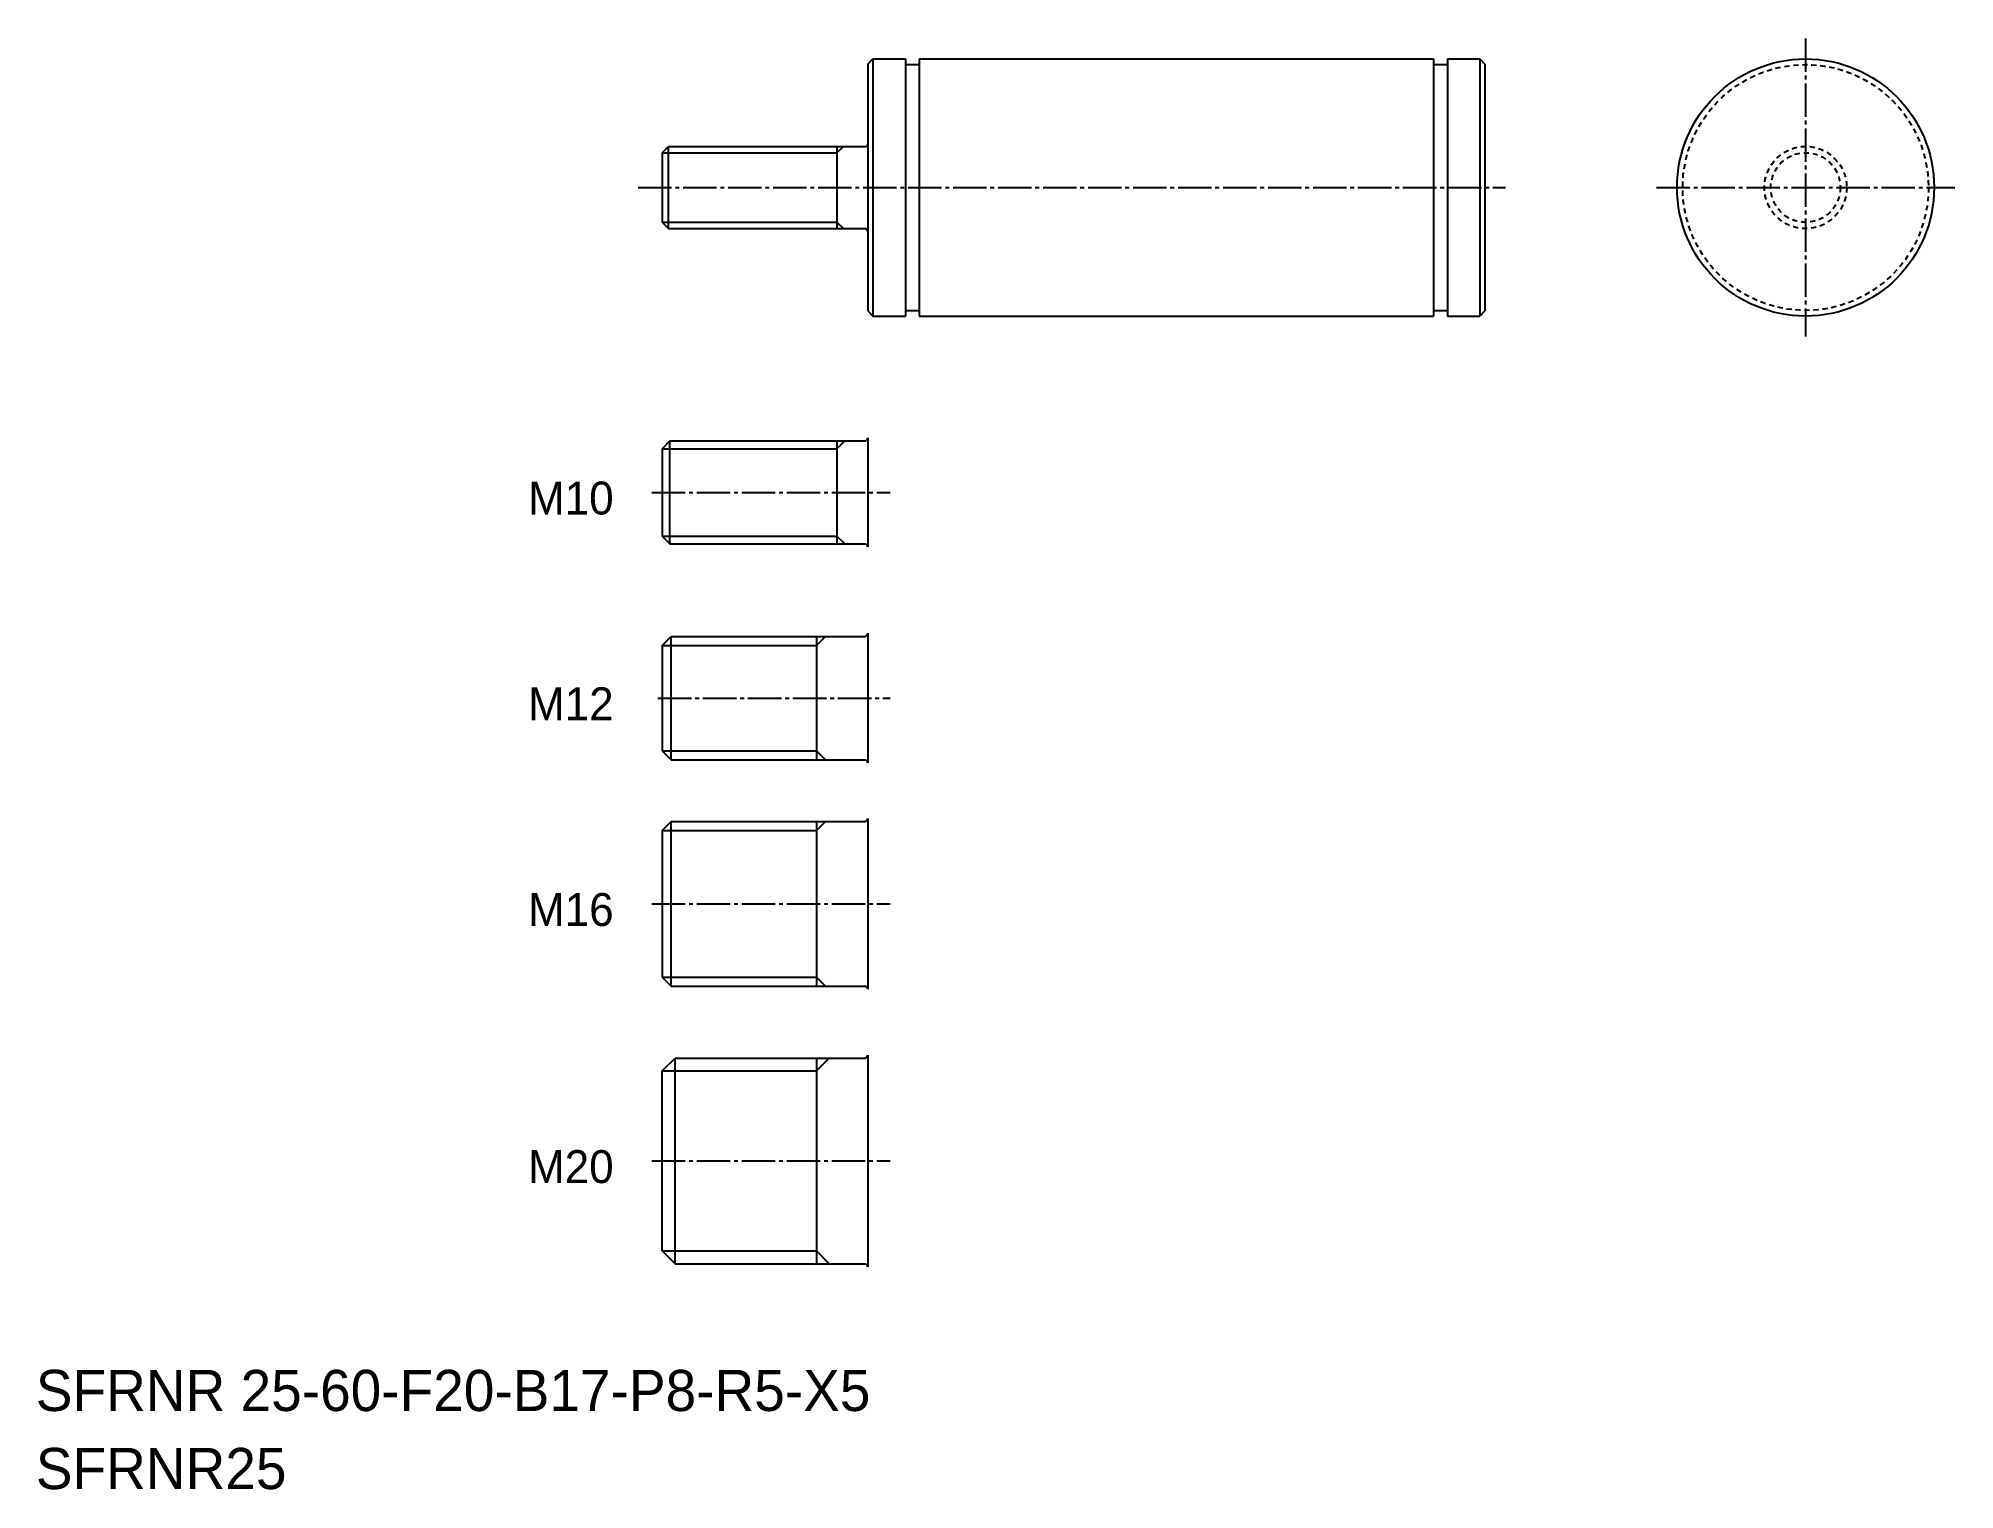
# Model space of a CAD drawing. Extents: x 10 to 197, y -15 to 126.
import ezdxf

# ---------------------------------------------------------------- set-up
doc = ezdxf.new("R2010")
doc.units = 0
doc.header["$LTSCALE"] = 0.25
doc.linetypes.add('CENTER', pattern=[17.5, 13, -1.5, 1.5, -1.5])
doc.linetypes.add('DASHED', pattern=[3.5, 2, -1.5])
doc.layers.get('0').update_dxf_attribs({"linetype": 'CONTINUOUS'})
doc.layers.add('CENTER', color=1, linetype='CENTER')

msp = doc.modelspace()

# ---------------------------------------------------------------- linework, layer by layer
at = {"color": 7, "linetype": 'CONTINUOUS'}
for p, q in [((90.9, 123.54), (91.4, 124.04)), ((90.9, 123.54), (90.9, 99.54)), ((91.4, 124.04), (91.4, 99.04)), ((91.4, 124.04), (94.55, 124.04)), ((94.55, 124.04), (94.55, 99.04)), ((94.55, 123.49), (95.9, 123.49)), ((95.9, 124.04), (95.9, 99.04)), ((95.9, 124.04), (145.9, 124.04)), ((145.9, 124.04), (145.9, 99.04)), ((145.9, 123.49), (147.25, 123.49)), ((147.25, 124.04), (147.25, 99.04)), ((147.25, 124.04), (150.4, 124.04)), ((150.4, 124.04), (150.9, 123.54)), ((150.4, 124.04), (150.4, 99.04)), ((150.9, 123.54), (150.9, 99.54)), ((70.9, 114.92), (71.53, 115.54)), ((71.53, 107.54), (71.53, 115.54)), ((71.53, 115.54), (90.7, 115.54)), ((70.9, 108.17), (71.53, 107.54)), ((71.53, 107.54), (90.6, 107.54)), ((90.9, 99.54), (91.4, 99.04)), ((91.4, 99.04), (94.55, 99.04)), ((94.55, 99.59), (95.9, 99.59)), ((95.9, 99.04), (145.9, 99.04)), ((145.9, 99.59), (147.25, 99.59)), ((147.25, 99.04), (150.4, 99.04)), ((150.9, 99.54), (150.4, 99.04)), ((70.9, 86.15), (71.65, 86.9)), ((71.65, 76.9), (71.65, 86.9)), ((71.65, 86.9), (90.6, 86.9)), ((70.9, 77.65), (71.65, 76.9)), ((71.65, 76.9), (90.6, 76.9)), ((70.9, 67.03), (71.78, 67.9)), ((71.78, 55.9), (71.78, 67.9)), ((71.78, 67.9), (90.6, 67.9)), ((70.9, 56.78), (71.78, 55.9)), ((71.78, 55.9), (90.6, 55.9)), ((70.9, 49.03), (71.78, 49.9)), ((71.78, 49.9), (90.6, 49.9)), ((71.78, 33.9), (71.78, 49.9)), ((70.9, 34.78), (71.78, 33.9)), ((71.78, 33.9), (90.6, 33.9)), ((70.9, 25.65), (72.15, 26.9)), ((72.15, 26.9), (90.6, 26.9)), ((72.15, 6.9), (72.15, 26.9)), ((70.9, 8.15), (72.15, 6.9)), ((72.15, 6.9), (90.6, 6.9))]:
    msp.add_line(p, q, dxfattribs=at)
for p, q in [((150.9, 117.54), (150.9, 117.54)), ((70.9, 114.92), (70.9, 108.17)), ((150.9, 111.54), (150.9, 111.54)), ((70.9, 86.15), (70.9, 77.65)), ((70.9, 67.03), (70.9, 56.78)), ((70.9, 49.03), (70.9, 34.78)), ((70.9, 8.15), (70.9, 25.65))]:
    msp.add_line(p, q)
at = {"color": 3, "linetype": 'CONTINUOUS'}
for p, q in [((87.9, 114.92), (88.53, 115.54)), ((70.9, 114.92), (87.9, 114.92)), ((70.9, 108.17), (87.9, 108.17)), ((87.9, 108.17), (88.53, 107.54)), ((70.9, 86.15), (87.9, 86.15)), ((87.9, 86.15), (88.65, 86.9)), ((70.9, 77.65), (87.9, 77.65)), ((87.9, 77.65), (88.65, 76.9)), ((85.9, 67.03), (86.78, 67.9)), ((70.9, 67.03), (85.9, 67.03)), ((70.9, 56.78), (85.9, 56.78)), ((85.9, 56.78), (86.78, 55.9)), ((70.9, 49.03), (85.9, 49.03)), ((85.9, 49.03), (86.78, 49.9)), ((70.9, 34.78), (85.9, 34.78)), ((85.9, 34.78), (86.78, 33.9)), ((85.9, 25.65), (87.15, 26.9)), ((70.9, 25.65), (85.9, 25.65)), ((70.9, 8.15), (85.9, 8.15)), ((85.9, 8.15), (87.15, 6.9))]:
    msp.add_line(p, q, dxfattribs=at)
at = {"color": 7}
for p, q in [((87.9, 115.54), (87.9, 107.54)), ((87.9, 86.9), (87.9, 76.9)), ((90.9, 87.2), (90.9, 76.6)), ((85.9, 67.9), (85.9, 55.9)), ((90.9, 68.2), (90.9, 55.6)), ((85.9, 49.9), (85.9, 33.9)), ((90.9, 50.2), (90.9, 33.6)), ((85.9, 26.9), (85.9, 6.9)), ((90.9, 27.2), (90.9, 6.6))]:
    msp.add_line(p, q, dxfattribs=at)
at = {"color": 7, "linetype": 'CONTINUOUS'}
msp.add_circle((182.08, 111.54), 12.5, dxfattribs=at)
at = {"color": 3, "linetype": 'DASHED'}
for radius in [11.95, 4, 3.38]:
    msp.add_circle((182.08, 111.54), radius, dxfattribs=at)
at = {"color": 7, "linetype": 'CONTINUOUS'}
for centre, radius, start, end in [((90.7, 115.74), 0.2, 270, 0), ((90.6, 107.24), 0.3, 0, 90), ((90.6, 87.2), 0.3, 270, 0), ((90.6, 76.6), 0.3, 0, 90), ((90.6, 68.2), 0.3, 270, 0), ((90.6, 55.6), 0.3, 0, 90), ((90.6, 50.2), 0.3, 270, 0), ((90.6, 33.6), 0.3, 0, 90), ((90.6, 27.2), 0.3, 270, 0), ((90.6, 6.6), 0.3, 0, 90)]:
    msp.add_arc(centre, radius, start, end, dxfattribs=at)
at = {"layer": 'CENTER', "color": 1, "linetype": 'CENTER'}
for p, q in [((182.08, 126.04), (182.08, 97.04)), ((68.56, 111.54), (152.9, 111.54)), ((167.58, 111.54), (196.58, 111.54)), ((69.89, 81.9), (93.07, 81.9)), ((70.49, 61.9), (93.07, 61.9)), ((69.89, 41.9), (93.07, 41.9)), ((69.89, 16.9), (93.07, 16.9))]:
    msp.add_line(p, q, dxfattribs=at)

# ---------------------------------------------------------------- texts
at = {"color": 7, "linetype": 'CONTINUOUS'}
for s, height, p in [('M10', 3.2, (57.86, 79.75)), ('M12', 3.2, (57.86, 59.75)), ('M16', 3.2, (57.86, 39.75)), ('M20', 3.2, (57.86, 14.75)), ('SFRNR 25-60-F20-B17-P8-R5-X5', 4, (10, -7.41)), ('SFRNR25', 4, (10, -15))]:
    msp.add_text(s, height=height, dxfattribs=at).set_placement(p)

doc.saveas('drawing.dxf')
